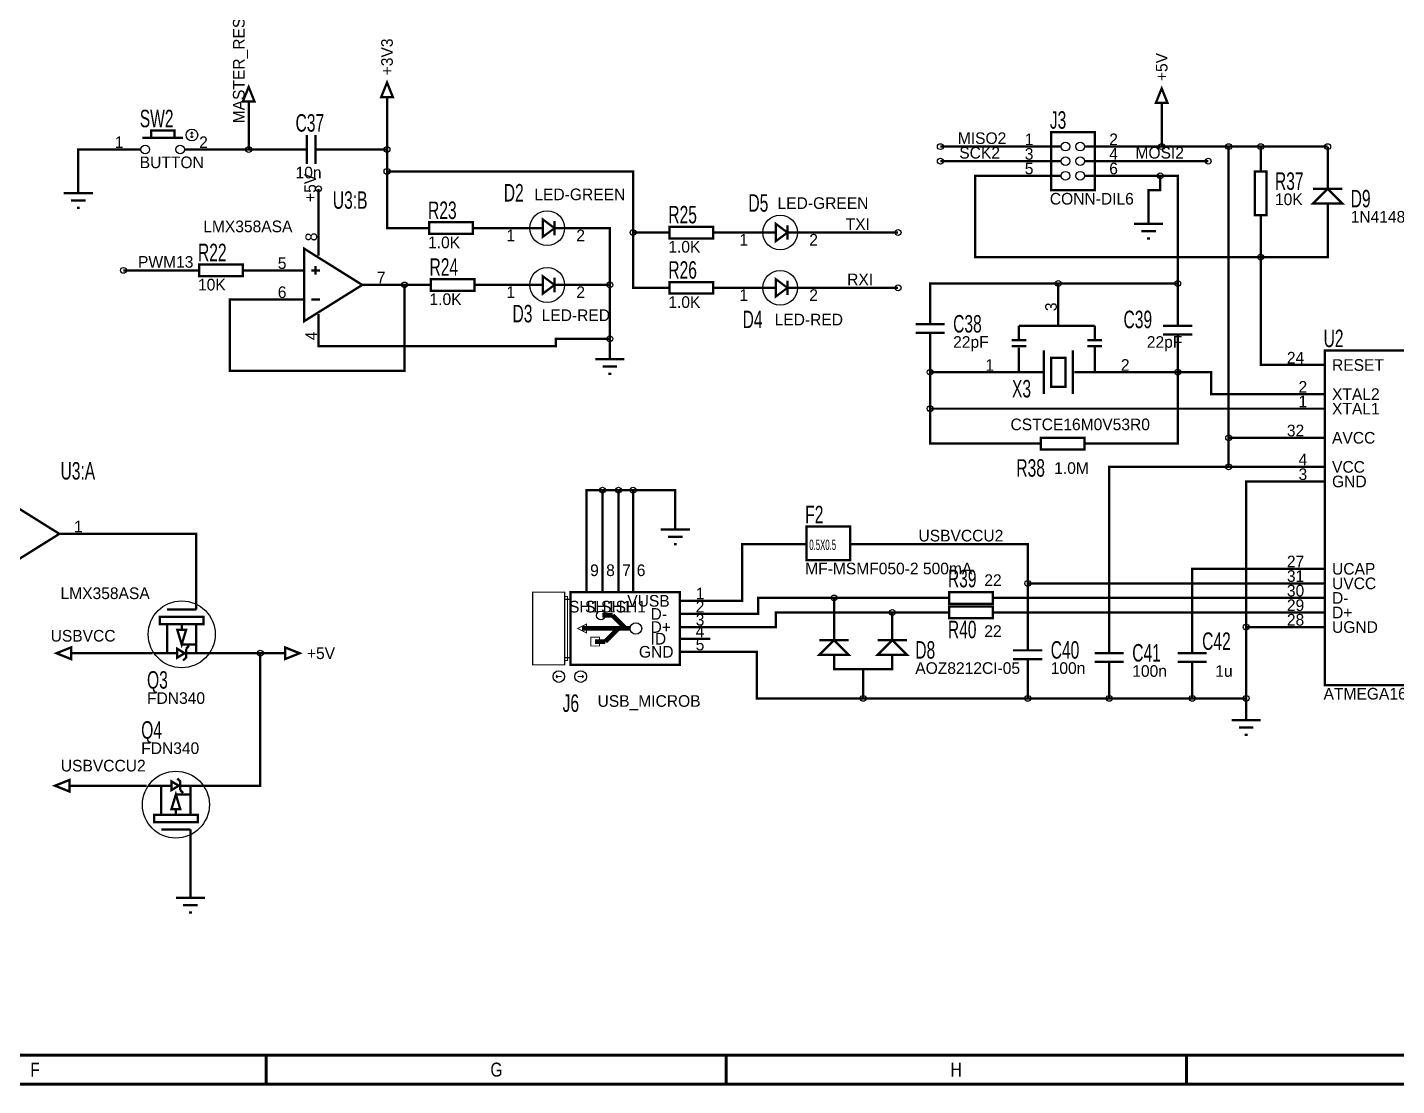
# Model space of a CAD drawing. Header units: inches. Extents: x -16 to 17.4, y -10.5 to 10.5.
# Drawn here: x 1.51 to 10.91, y -10.54 to -3.27 of the extents above; entities that cross this region are included whole.
import ezdxf

# ---------------------------------------------------------------- set-up
doc = ezdxf.new("R2010")
doc.units = ezdxf.units.IN
doc.layers.get('0').update_dxf_attribs({"linetype": 'CONTINUOUS'})

msp = doc.modelspace()

# ---------------------------------------------------------------- linework, layer by layer
for points, const_width in [([(-16.01, -10.53), (15.99, -10.53), (15.99, 10.47), (-16.01, 10.47), (-16.01, -10.53)], 0.02), ([(-15.81, -10.33), (15.79, -10.33), (15.79, 10.27), (-15.81, 10.27), (-15.81, -10.33)], 0.02), ([(2.99, -3.78), (3.07, -3.78), (3.03, -3.68), (2.99, -3.78)], 0.016), ([(3.94, -3.75), (4.02, -3.75), (3.98, -3.65), (3.94, -3.75)], 0.016), ([(3.98, -3.75), (3.98, -3.85)], 0.016), ([(9.26, -3.79), (9.34, -3.79), (9.3, -3.69), (9.26, -3.79)], 0.016), ([(3.03, -3.78), (3.03, -3.88)], 0.016), ([(3.98, -3.85), (3.98, -4.11)], 0.016), ([(9.3, -3.79), (9.3, -3.89)], 0.016), ([(3.03, -3.88), (3.03, -4.11)], 0.016), ([(9.3, -3.89), (9.3, -4.09)], 0.016), ([(2.3, -4.03), (2.58, -4.03)], 0.016), ([(2.36, -4.03), (2.52, -4.03), (2.52, -3.98), (2.36, -3.98), (2.36, -4.03)], 0.016), ([(2.63, -4), (2.64, -3.99), (2.65, -4)], 0.008), ([(2.64, -4.03), (2.63, -4.02)], 0.008), ([(2.64, -4.03), (2.64, -3.99)], 0.008), ([(2.64, -4.03), (2.65, -4.02)], 0.008), ([(3.43, -4.01), (3.43, -4.21)], 0.016), ([(3.49, -4.01), (3.49, -4.21)], 0.016), ([(8.54, -4.39), (8.84, -4.39), (8.84, -3.99), (8.54, -3.99), (8.54, -4.39)], 0.016), ([(2.19, -4.11), (1.86, -4.11), (1.86, -4.31)], 0.016), ([(2.19, -4.11), (2.29, -4.11)], 0.016), ([(2.69, -4.11), (2.59, -4.11)], 0.016), ([(2.69, -4.11), (3.03, -4.11)], 0.016), ([(3.26, -4.11), (3.03, -4.11)], 0.016), ([(3.26, -4.11), (3.36, -4.11)], 0.016), ([(3.43, -4.11), (3.36, -4.11)], 0.016), ([(3.49, -4.11), (3.56, -4.11)], 0.016), ([(3.66, -4.11), (3.56, -4.11)], 0.016), ([(3.66, -4.11), (3.98, -4.11)], 0.016), ([(3.98, -4.26), (3.98, -4.11)], 0.016), ([(8.34, -4.09), (7.78, -4.09)], 0.016), ([(8.34, -4.09), (8.54, -4.09)], 0.016), ([(8.61, -4.09), (8.54, -4.09)], 0.016), ([(8.77, -4.09), (8.84, -4.09)], 0.016), ([(9.04, -4.09), (8.84, -4.09)], 0.016), ([(9.04, -4.09), (9.3, -4.09)], 0.016), ([(9.3, -4.09), (9.76, -4.09), (9.76, -6.09)], 0.016), ([(9.98, -4.09), (9.76, -4.09)], 0.016), ([(9.98, -4.16), (9.98, -4.09)], 0.016), ([(9.98, -4.09), (10.44, -4.09)], 0.016), ([(10.44, -4.28), (10.44, -4.09)], 0.016), ([(8.34, -4.19), (7.78, -4.19)], 0.016), ([(8.34, -4.19), (8.54, -4.19)], 0.016), ([(8.61, -4.19), (8.54, -4.19)], 0.016), ([(8.77, -4.19), (8.84, -4.19)], 0.016), ([(9.04, -4.19), (8.84, -4.19)], 0.016), ([(9.04, -4.19), (9.62, -4.19)], 0.016), ([(9.98, -4.16), (9.98, -4.26)], 0.016), ([(1.86, -4.31), (1.86, -4.41)], 0.016), ([(4.17, -4.65), (3.98, -4.65), (3.98, -4.26)], 0.016), ([(3.98, -4.26), (5.67, -4.26), (5.67, -4.68)], 0.016), ([(8.34, -4.29), (8.02, -4.29), (8.02, -4.85), (9.98, -4.85)], 0.016), ([(8.34, -4.29), (8.54, -4.29)], 0.016), ([(8.61, -4.29), (8.54, -4.29)], 0.016), ([(8.77, -4.29), (8.84, -4.29)], 0.016), ([(9.04, -4.29), (8.84, -4.29)], 0.016), ([(9.04, -4.29), (9.29, -4.29)], 0.016), ([(9.21, -4.52), (9.21, -4.39), (9.29, -4.39), (9.29, -4.29)], 0.016), ([(9.41, -5.03), (9.41, -4.29), (9.29, -4.29)], 0.016), ([(9.94, -4.56), (10.02, -4.56), (10.02, -4.26), (9.94, -4.26), (9.94, -4.56)], 0.016), ([(10.44, -4.28), (10.44, -4.38)], 0.016), ([(1.76, -4.41), (1.96, -4.41)], 0.016), ([(3.51, -4.64), (3.51, -4.38)], 0.016), ([(10.34, -4.48), (10.54, -4.48), (10.44, -4.38), (10.34, -4.48)], 0.016), ([(10.34, -4.38), (10.54, -4.38)], 0.016), ([(1.81, -4.46), (1.91, -4.46)], 0.016), ([(1.85, -4.51), (1.87, -4.51)], 0.016), ([(9.21, -4.52), (9.21, -4.62)], 0.016), ([(10.44, -4.58), (10.44, -4.48)], 0.016), ([(4.27, -4.69), (4.57, -4.69), (4.57, -4.61), (4.27, -4.61), (4.27, -4.69)], 0.016), ([(5.13, -4.65), (5.05, -4.71), (5.05, -4.59), (5.13, -4.65)], 0.015), ([(5.13, -4.6), (5.13, -4.7)], 0.015), ([(6.73, -4.68), (6.65, -4.74), (6.65, -4.62), (6.73, -4.68)], 0.015), ([(9.98, -4.66), (9.98, -4.56)], 0.016), ([(10.44, -4.58), (10.44, -4.85), (9.98, -4.85)], 0.016), ([(3.51, -4.64), (3.51, -4.84)], 0.016), ([(4.17, -4.65), (4.27, -4.65)], 0.016), ([(4.67, -4.65), (4.57, -4.65)], 0.016), ([(4.67, -4.65), (4.88, -4.65)], 0.016), ([(4.88, -4.65), (4.98, -4.65)], 0.016), ([(4.98, -4.65), (5.05, -4.65)], 0.016), ([(5.13, -4.65), (5.18, -4.65)], 0.016), ([(5.28, -4.65), (5.18, -4.65)], 0.016), ([(5.28, -4.65), (5.51, -4.65), (5.51, -5.04)], 0.016), ([(5.82, -5.06), (5.67, -5.06), (5.67, -4.68)], 0.016), ([(5.82, -4.68), (5.67, -4.68)], 0.016), ([(5.82, -4.68), (5.92, -4.68)], 0.016), ([(5.92, -4.72), (6.22, -4.72), (6.22, -4.64), (5.92, -4.64), (5.92, -4.72)], 0.016), ([(6.32, -4.68), (6.22, -4.68)], 0.016), ([(6.48, -4.68), (6.32, -4.68)], 0.016), ([(6.48, -4.68), (6.58, -4.68)], 0.016), ([(6.58, -4.68), (6.65, -4.68)], 0.016), ([(6.73, -4.68), (6.78, -4.68)], 0.016), ([(6.73, -4.63), (6.73, -4.73)], 0.015), ([(6.88, -4.68), (6.78, -4.68)], 0.016), ([(6.88, -4.68), (7.49, -4.68)], 0.016), ([(9.11, -4.62), (9.31, -4.62)], 0.016), ([(9.16, -4.67), (9.26, -4.67)], 0.016), ([(9.98, -4.66), (9.98, -4.85)], 0.016), ([(3.41, -4.79), (3.41, -5.29), (3.81, -5.04), (3.41, -4.79)], 0.016), ([(9.2, -4.72), (9.22, -4.72)], 0.016), ([(10.22, -5.59), (9.98, -5.59), (9.98, -4.85)], 0.016), ([(2.59, -4.94), (2.17, -4.94)], 0.016), ([(2.59, -4.94), (2.69, -4.94)], 0.016), ([(2.69, -4.98), (2.99, -4.98), (2.99, -4.9), (2.69, -4.9), (2.69, -4.98)], 0.016), ([(3.09, -4.94), (2.99, -4.94)], 0.016), ([(3.09, -4.94), (3.21, -4.94)], 0.016), ([(3.21, -4.94), (3.41, -4.94)], 0.016), ([(3.46, -4.94), (3.52, -4.94)], 0.016), ([(3.49, -4.91), (3.49, -4.97)], 0.016), ([(5.13, -5.04), (5.05, -5.1), (5.05, -4.98), (5.13, -5.04)], 0.015), ([(5.13, -4.99), (5.13, -5.09)], 0.015), ([(3.21, -5.14), (2.9, -5.14), (2.9, -5.63), (4.1, -5.63), (4.1, -5.04)], 0.016), ([(4.01, -5.04), (3.81, -5.04)], 0.016), ([(4.01, -5.04), (4.1, -5.04)], 0.016), ([(4.18, -5.04), (4.1, -5.04)], 0.016), ([(4.18, -5.04), (4.28, -5.04)], 0.016), ([(4.28, -5.08), (4.58, -5.08), (4.58, -5), (4.28, -5), (4.28, -5.08)], 0.016), ([(4.68, -5.04), (4.58, -5.04)], 0.016), ([(4.68, -5.04), (4.88, -5.04)], 0.016), ([(4.88, -5.04), (4.98, -5.04)], 0.016), ([(4.98, -5.04), (5.05, -5.04)], 0.016), ([(5.13, -5.04), (5.18, -5.04)], 0.016), ([(5.28, -5.04), (5.18, -5.04)], 0.016), ([(5.28, -5.04), (5.51, -5.04)], 0.016), ([(5.51, -5.04), (5.51, -5.41)], 0.016), ([(5.82, -5.06), (5.92, -5.06)], 0.016), ([(5.92, -5.1), (6.22, -5.1), (6.22, -5.02), (5.92, -5.02), (5.92, -5.1)], 0.016), ([(6.32, -5.06), (6.22, -5.06)], 0.016), ([(6.48, -5.06), (6.32, -5.06)], 0.016), ([(6.48, -5.06), (6.58, -5.06)], 0.016), ([(6.58, -5.06), (6.65, -5.06)], 0.016), ([(6.73, -5.06), (6.65, -5.12), (6.65, -5), (6.73, -5.06)], 0.015), ([(6.73, -5.06), (6.78, -5.06)], 0.016), ([(6.73, -5.01), (6.73, -5.11)], 0.015), ([(6.88, -5.06), (6.78, -5.06)], 0.016), ([(6.88, -5.06), (7.49, -5.06)], 0.016), ([(7.71, -5.14), (7.71, -5.03), (8.59, -5.03)], 0.016), ([(9.41, -5.03), (8.59, -5.03)], 0.016), ([(8.59, -5.22), (8.59, -5.03)], 0.016), ([(9.41, -5.15), (9.41, -5.03)], 0.016), ([(3.21, -5.14), (3.41, -5.14)], 0.016), ([(3.46, -5.14), (3.52, -5.14)], 0.016), ([(7.71, -5.14), (7.71, -5.24)], 0.016), ([(9.41, -5.15), (9.41, -5.25)], 0.016), ([(3.51, -5.44), (3.51, -5.24)], 0.016), ([(7.71, -5.31), (7.71, -5.24)], 0.016), ([(8.59, -5.22), (8.59, -5.32)], 0.016), ([(9.41, -5.32), (9.41, -5.25)], 0.016), ([(7.81, -5.31), (7.61, -5.31)], 0.016), ([(8.32, -5.42), (8.32, -5.32)], 0.016), ([(8.32, -5.32), (8.84, -5.32)], 0.016), ([(8.84, -5.42), (8.84, -5.32)], 0.016), ([(9.51, -5.32), (9.31, -5.32)], 0.016), ([(3.51, -5.44), (3.51, -5.46), (5.14, -5.46), (5.14, -5.41), (5.51, -5.41)], 0.016), ([(5.51, -5.45), (5.51, -5.41)], 0.016), ([(5.51, -5.45), (5.51, -5.55)], 0.016), ([(7.81, -5.37), (7.61, -5.37)], 0.016), ([(7.71, -5.37), (7.71, -5.44)], 0.016), ([(7.71, -5.54), (7.71, -5.44)], 0.016), ([(8.27, -5.42), (8.37, -5.42)], 0.016), ([(8.27, -5.46), (8.37, -5.46)], 0.016), ([(8.79, -5.42), (8.89, -5.42)], 0.016), ([(8.79, -5.46), (8.89, -5.46)], 0.016), ([(8.84, -5.46), (8.84, -5.64)], 0.016), ([(9.51, -5.38), (9.31, -5.38)], 0.016), ([(9.41, -5.38), (9.41, -5.45)], 0.016), ([(9.41, -5.55), (9.41, -5.45)], 0.016), ([(5.41, -5.55), (5.61, -5.55)], 0.016), ([(7.71, -5.54), (7.71, -5.64)], 0.016), ([(8.32, -5.47), (8.32, -5.64)], 0.016), ([(8.49, -5.49), (8.49, -5.79)], 0.016), ([(8.54, -5.74), (8.64, -5.74), (8.64, -5.54), (8.54, -5.54), (8.54, -5.74)], 0.016), ([(8.69, -5.49), (8.69, -5.79)], 0.016), ([(9.41, -5.55), (9.41, -5.64)], 0.016), ([(10.42, -7.79), (12.22, -7.79), (12.22, -5.49), (10.42, -5.49), (10.42, -7.79)], 0.016), ([(5.46, -5.6), (5.56, -5.6)], 0.016), ([(8.17, -5.64), (7.71, -5.64)], 0.016), ([(7.71, -5.64), (7.71, -5.89)], 0.016), ([(8.17, -5.64), (8.27, -5.64)], 0.016), ([(8.49, -5.64), (8.27, -5.64)], 0.016), ([(8.92, -5.64), (8.7, -5.64)], 0.016), ([(8.87, -6.13), (9.41, -6.13), (9.41, -5.64)], 0.016), ([(9.02, -5.64), (8.92, -5.64)], 0.016), ([(9.02, -5.64), (9.41, -5.64)], 0.016), ([(10.22, -5.79), (9.64, -5.79), (9.64, -5.64), (9.41, -5.64)], 0.016), ([(10.22, -5.59), (10.42, -5.59)], 0.016), ([(5.5, -5.65), (5.52, -5.65)], 0.016), ([(10.22, -5.79), (10.42, -5.79)], 0.016), ([(10.22, -5.89), (7.71, -5.89)], 0.016), ([(8.37, -6.13), (7.71, -6.13), (7.71, -5.89)], 0.016), ([(10.22, -5.89), (10.42, -5.89)], 0.016), ([(8.47, -6.17), (8.77, -6.17), (8.77, -6.09), (8.47, -6.09), (8.47, -6.17)], 0.016), ([(10.22, -6.09), (9.76, -6.09)], 0.016), ([(9.76, -6.09), (9.76, -6.29)], 0.016), ([(10.22, -6.09), (10.42, -6.09)], 0.016), ([(8.37, -6.13), (8.47, -6.13)], 0.016), ([(8.87, -6.13), (8.77, -6.13)], 0.016), ([(8.94, -7.4), (8.94, -6.29), (9.76, -6.29)], 0.016), ([(10.22, -6.29), (9.76, -6.29)], 0.016), ([(10.22, -6.29), (10.42, -6.29)], 0.016), ([(10.22, -6.39), (9.88, -6.39), (9.88, -7.39)], 0.016), ([(10.22, -6.39), (10.42, -6.39)], 0.016), ([(5.35, -6.95), (5.35, -6.45), (5.46, -6.45), (5.57, -6.45)], 0.016), ([(5.46, -6.95), (5.46, -6.45)], 0.016), ([(5.57, -6.95), (5.57, -6.45), (5.67, -6.45)], 0.016), ([(5.96, -6.62), (5.96, -6.45), (5.67, -6.45)], 0.016), ([(5.67, -6.95), (5.67, -6.45)], 0.016), ([(1.33, -6.5), (1.33, -7), (1.73, -6.75), (1.33, -6.5)], 0.016), ([(5.96, -6.62), (5.96, -6.72)], 0.016), ([(1.93, -6.75), (1.73, -6.75)], 0.016), ([(2.67, -7.07), (2.67, -6.75), (1.93, -6.75)], 0.016), ([(6.06, -6.72), (5.86, -6.72)], 0.016), ([(6.01, -6.77), (5.91, -6.77)], 0.016), ([(6.86, -6.93), (7.16, -6.93), (7.16, -6.7), (6.86, -6.7), (6.86, -6.93)], 0.016), ([(5.97, -6.82), (5.95, -6.82)], 0.016), ([(6.2, -7.21), (6.42, -7.21), (6.42, -6.82), (6.76, -6.82)], 0.016), ([(6.76, -6.82), (6.86, -6.82)], 0.016), ([(7.26, -6.82), (7.16, -6.82)], 0.016), ([(7.26, -6.82), (8.38, -6.82), (8.38, -7.09)], 0.016), ([(5.35, -6.95), (5.35, -7.15)], 0.016), ([(5.46, -6.95), (5.46, -7.15)], 0.016), ([(5.57, -6.95), (5.57, -7.15)], 0.016), ([(5.67, -6.95), (5.67, -7.15)], 0.016), ([(10.22, -6.99), (9.51, -6.99), (9.51, -7.4)], 0.016), ([(10.22, -6.99), (10.42, -6.99)], 0.016), ([(2.67, -7.07), (2.67, -7.17)], 0.016), ([(4.98, -7.65), (5.2, -7.65), (5.2, -7.15), (4.98, -7.15), (4.98, -7.65)], 0.008), ([(5.24, -7.65), (5.99, -7.65), (5.99, -7.15), (5.24, -7.15), (5.24, -7.65)], 0.016), ([(7.84, -7.23), (8.14, -7.23), (8.14, -7.15), (7.84, -7.15), (7.84, -7.23)], 0.016), ([(10.22, -7.09), (8.38, -7.09)], 0.016), ([(8.38, -7.38), (8.38, -7.09)], 0.016), ([(10.22, -7.09), (10.42, -7.09)], 0.016), ([(2.67, -7.17), (2.67, -7.27)], 0.016), ([(5.2, -7.62), (5.22, -7.62), (5.22, -7.18), (5.2, -7.18), (5.2, -7.62)], 0.008), ([(5.2, -7.6), (5.24, -7.6), (5.24, -7.2), (5.2, -7.2), (5.2, -7.6)], 0.008), ([(6.2, -7.21), (6, -7.21)], 0.016), ([(6.2, -7.3), (6.53, -7.3), (6.53, -7.19), (7.05, -7.19)], 0.016), ([(7.74, -7.19), (7.05, -7.19)], 0.016), ([(7.05, -7.38), (7.05, -7.19)], 0.016), ([(7.74, -7.19), (7.84, -7.19)], 0.016), ([(8.24, -7.19), (8.14, -7.19)], 0.016), ([(10.22, -7.19), (8.24, -7.19)], 0.016), ([(10.22, -7.19), (10.42, -7.19)], 0.016), ([(2.42, -7.37), (2.72, -7.37), (2.72, -7.32), (2.42, -7.32), (2.42, -7.37)], 0.016), ([(2.47, -7.27), (2.67, -7.27)], 0.016), ([(5.529, -7.31), (5.459, -7.31)], 0.032), ([(5.619, -7.4), (5.529, -7.31)], 0.032), ([(6.2, -7.3), (6, -7.3)], 0.016), ([(6.2, -7.39), (6.65, -7.39), (6.65, -7.29), (7.45, -7.29)], 0.016), ([(7.74, -7.29), (7.45, -7.29)], 0.016), ([(7.45, -7.38), (7.45, -7.29)], 0.016), ([(7.74, -7.29), (7.84, -7.29)], 0.016), ([(7.84, -7.33), (8.14, -7.33), (8.14, -7.25), (7.84, -7.25), (7.84, -7.33)], 0.016), ([(8.24, -7.29), (8.14, -7.29)], 0.016), ([(10.22, -7.29), (8.24, -7.29)], 0.016), ([(10.22, -7.29), (10.42, -7.29)], 0.016), ([(2.47, -7.37), (2.47, -7.47)], 0.016), ([(2.57, -7.51), (2.54, -7.41), (2.6, -7.41), (2.57, -7.51)], 0.016), ([(2.57, -7.37), (2.57, -7.41)], 0.016), ([(2.67, -7.37), (2.67, -7.47)], 0.016), ([(5.35, -7.37), (5.35, -7.43), (5.29, -7.4), (5.35, -7.37)], 0.006), ([(5.649, -7.4), (5.319, -7.4)], 0.032), ([(5.569, -7.4), (5.479, -7.49)], 0.032), ([(6.2, -7.39), (6, -7.39)], 0.016), ([(7.05, -7.38), (7.05, -7.48)], 0.016), ([(7.45, -7.38), (7.45, -7.48)], 0.016), ([(8.38, -7.38), (8.38, -7.48)], 0.016), ([(8.94, -7.4), (8.94, -7.5)], 0.016), ([(9.51, -7.4), (9.51, -7.5)], 0.016), ([(10.22, -7.39), (9.88, -7.39)], 0.016), ([(9.88, -7.39), (9.88, -7.88)], 0.016), ([(10.22, -7.39), (10.42, -7.39)], 0.016), ([(1.81, -7.61), (1.81, -7.53), (1.71, -7.57), (1.81, -7.61)], 0.016), ([(2.47, -7.57), (2.47, -7.47)], 0.016), ([(2.57, -7.51), (2.67, -7.51)], 0.016), ([(2.62, -7.52), (2.6, -7.54)], 0.016), ([(2.67, -7.47), (2.67, -7.57)], 0.016), ([(3.28, -7.53), (3.28, -7.61), (3.38, -7.57), (3.28, -7.53)], 0.016), ([(5.38, -7.52), (5.44, -7.52), (5.44, -7.46), (5.38, -7.46), (5.38, -7.52)], 0.006), ([(5.479, -7.49), (5.409, -7.49)], 0.032), ([(6.2, -7.47), (6, -7.47)], 0.016), ([(7.15, -7.58), (6.95, -7.58), (7.05, -7.48), (7.15, -7.58)], 0.016), ([(7.15, -7.48), (6.95, -7.48)], 0.016), ([(7.55, -7.58), (7.35, -7.58), (7.45, -7.48), (7.55, -7.58)], 0.016), ([(7.55, -7.48), (7.35, -7.48)], 0.016), ([(8.38, -7.55), (8.38, -7.48)], 0.016), ([(8.94, -7.57), (8.94, -7.5)], 0.016), ([(9.51, -7.57), (9.51, -7.5)], 0.016), ([(1.81, -7.57), (1.91, -7.57)], 0.016), ([(2.27, -7.57), (1.91, -7.57)], 0.016), ([(2.27, -7.57), (2.37, -7.57)], 0.016), ([(2.47, -7.57), (2.38, -7.57)], 0.016), ([(2.47, -7.57), (2.54, -7.57)], 0.016), ([(2.54, -7.54), (2.54, -7.6), (2.59, -7.57), (2.54, -7.54)], 0.016), ([(2.6, -7.54), (2.6, -7.6), (2.58, -7.62)], 0.016), ([(2.6, -7.57), (2.67, -7.57)], 0.016), ([(2.67, -7.57), (2.77, -7.57)], 0.016), ([(2.87, -7.57), (2.77, -7.57)], 0.016), ([(2.83, -8.48), (3.11, -8.48), (3.11, -7.57)], 0.016), ([(2.87, -7.57), (3.11, -7.57)], 0.016), ([(3.18, -7.57), (3.11, -7.57)], 0.016), ([(3.28, -7.57), (3.18, -7.57)], 0.016), ([(6.2, -7.56), (6, -7.56)], 0.016), ([(6.2, -7.56), (6.52, -7.56), (6.52, -7.88), (7.25, -7.88)], 0.016), ([(7.05, -7.58), (7.05, -7.68), (7.45, -7.68), (7.45, -7.58)], 0.016), ([(8.48, -7.55), (8.28, -7.55)], 0.016), ([(8.48, -7.61), (8.28, -7.61)], 0.016), ([(8.38, -7.61), (8.38, -7.68)], 0.016), ([(9.04, -7.57), (8.84, -7.57)], 0.016), ([(9.61, -7.57), (9.41, -7.57)], 0.016), ([(7.25, -7.78), (7.25, -7.68)], 0.016), ([(8.38, -7.78), (8.38, -7.68)], 0.016), ([(9.04, -7.63), (8.84, -7.63)], 0.016), ([(8.94, -7.63), (8.94, -7.7)], 0.016), ([(8.94, -7.8), (8.94, -7.7)], 0.016), ([(9.61, -7.63), (9.41, -7.63)], 0.016), ([(9.51, -7.63), (9.51, -7.7)], 0.016), ([(9.51, -7.8), (9.51, -7.7)], 0.016), ([(5.14, -7.73), (5.15, -7.72)], 0.008), ([(5.14, -7.73), (5.15, -7.74)], 0.008), ([(5.14, -7.73), (5.18, -7.73)], 0.008), ([(5.33, -7.73), (5.29, -7.73)], 0.008), ([(5.33, -7.73), (5.32, -7.72)], 0.008), ([(5.33, -7.73), (5.32, -7.74)], 0.008), ([(7.25, -7.78), (7.25, -7.88), (8.38, -7.88)], 0.016), ([(8.38, -7.78), (8.38, -7.88)], 0.016), ([(8.94, -7.8), (8.94, -7.88)], 0.016), ([(9.51, -7.8), (9.51, -7.88)], 0.016), ([(8.94, -7.88), (8.38, -7.88)], 0.016), ([(9.51, -7.88), (8.94, -7.88)], 0.016), ([(9.88, -7.93), (9.88, -7.88), (9.51, -7.88)], 0.016), ([(9.88, -7.93), (9.88, -8.03)], 0.016), ([(9.78, -8.03), (9.98, -8.03)], 0.016), ([(9.83, -8.08), (9.93, -8.08)], 0.016), ([(9.87, -8.13), (9.89, -8.13)], 0.016), ([(1.8, -8.52), (1.8, -8.44), (1.7, -8.48), (1.8, -8.52)], 0.016), ([(2.5, -8.51), (2.5, -8.45), (2.55, -8.48), (2.5, -8.51)], 0.016), ([(2.56, -8.51), (2.56, -8.45), (2.54, -8.43)], 0.016), ([(1.8, -8.48), (1.9, -8.48)], 0.016), ([(2.23, -8.48), (1.9, -8.48)], 0.016), ([(2.23, -8.48), (2.33, -8.48)], 0.016), ([(2.43, -8.48), (2.34, -8.48)], 0.016), ([(2.43, -8.48), (2.43, -8.58)], 0.016), ([(2.43, -8.48), (2.5, -8.48)], 0.016), ([(2.53, -8.54), (2.5, -8.64), (2.56, -8.64), (2.53, -8.54)], 0.016), ([(2.53, -8.54), (2.63, -8.54)], 0.016), ([(2.56, -8.48), (2.63, -8.48)], 0.016), ([(2.58, -8.53), (2.56, -8.51)], 0.016), ([(2.63, -8.58), (2.63, -8.48)], 0.016), ([(2.63, -8.48), (2.73, -8.48)], 0.016), ([(2.83, -8.48), (2.73, -8.48)], 0.016), ([(2.43, -8.68), (2.43, -8.58)], 0.016), ([(2.53, -8.68), (2.53, -8.64)], 0.016), ([(2.63, -8.68), (2.63, -8.58)], 0.016), ([(2.38, -8.73), (2.68, -8.73), (2.68, -8.68), (2.38, -8.68), (2.38, -8.73)], 0.016), ([(2.43, -8.78), (2.63, -8.78)], 0.016), ([(2.63, -8.88), (2.63, -8.78)], 0.016), ([(2.63, -8.98), (2.63, -8.88)], 0.016), ([(2.63, -8.98), (2.63, -9.15)], 0.016), ([(2.63, -9.15), (2.63, -9.25)], 0.016), ([(2.53, -9.25), (2.73, -9.25)], 0.016), ([(2.58, -9.3), (2.68, -9.3)], 0.016), ([(2.62, -9.35), (2.64, -9.35)], 0.016), ([(3.15, -10.53), (3.15, -10.33)], 0.02), ([(6.31, -10.53), (6.31, -10.33)], 0.02), ([(9.47, -10.53), (9.47, -10.33)], 0.02)]:
    msp.add_lwpolyline(points, dxfattribs=dict(const_width=const_width))
for centre, radius in [((5.449, -7.31), 0.03), ((5.689, -7.4), 0.04)]:
    msp.add_circle(centre, radius)
at = {"layer": '128'}
for centre, radius in [((2.32, -4.11), 0.03), ((2.56, -4.11), 0.03), ((8.64, -4.09), 0.03), ((8.74, -4.09), 0.03), ((8.64, -4.19), 0.03), ((8.74, -4.19), 0.03), ((8.64, -4.29), 0.03), ((8.74, -4.29), 0.03), ((5.08, -4.65), 0.12), ((6.68, -4.68), 0.12), ((5.08, -5.04), 0.12), ((6.68, -5.06), 0.12), ((2.57, -7.44), 0.23), ((2.53, -8.61), 0.23)]:
    msp.add_circle(centre, radius, dxfattribs=at)
at = {"layer": '16384'}
for centre in [(3.03, -4.11), (3.98, -4.11), (7.78, -4.09), (9.3, -4.09), (9.76, -4.09), (9.98, -4.09), (10.44, -4.09), (7.78, -4.19), (9.62, -4.19), (3.98, -4.26), (9.29, -4.29), (3.51, -4.38), (5.67, -4.68), (7.49, -4.68), (9.98, -4.85), (2.17, -4.94), (4.1, -5.04), (5.51, -5.04), (7.49, -5.06), (8.59, -5.03), (9.41, -5.03), (5.51, -5.41), (7.71, -5.64), (9.41, -5.64), (7.71, -5.89), (9.76, -6.09), (9.76, -6.29), (5.46, -6.45), (5.57, -6.45), (5.67, -6.45), (8.38, -7.09), (7.05, -7.19), (7.45, -7.29), (9.88, -7.39), (3.11, -7.57), (7.25, -7.88), (8.38, -7.88), (8.94, -7.88), (9.51, -7.88), (9.88, -7.88)]:
    msp.add_circle(centre, 0.02, dxfattribs=at)
at = {"layer": '255'}
for centre in [(2.64, -4.01), (5.16, -7.73), (5.31, -7.73)]:
    msp.add_circle(centre, 0.04, dxfattribs=at)

# ---------------------------------------------------------------- texts
for s, p in [('MASTER_RESET', (3.002, -3.93)), ('+3V3', (4.02, -3.6)), ('+5V', (9.34, -3.64)), ('+5V', (3.492, -4.47)), ('8', (3.5, -4.74)), ('3', (8.58, -5.22)), ('4', (3.5, -5.42))]:
    msp.add_text(s, height=0.08, rotation=90).set_placement(p)
at = {"width": 0.666667}
for s, p in [('SW2', (2.282, -3.957)), ('J3', (8.532, -3.967)), ('C37', (3.352, -3.987)), ('R37', (10.078, -4.387)), ('U3:B', (3.608, -4.517)), ('D2', (4.782, -4.467)), ('D5', (6.462, -4.537)), ('D9', (10.598, -4.507)), ('R23', (4.262, -4.587)), ('R25', (5.912, -4.617)), ('R22', (2.682, -4.877)), ('R24', (4.272, -4.977)), ('R26', (5.912, -4.997)), ('D3', (4.842, -5.297)), ('D4', (6.422, -5.337)), ('C38', (7.868, -5.367)), ('C39', (9.038, -5.337)), ('U2', (10.412, -5.467)), ('X3', (8.272, -5.813)), ('U3:A', (1.738, -6.377)), ('R38', (8.302, -6.357)), ('F2', (6.852, -6.677)), ('R39', (7.832, -7.117)), ('R40', (7.832, -7.467)), ('C42', (9.578, -7.547)), ('D8', (7.608, -7.607)), ('C40', (8.538, -7.607)), ('C41', (9.098, -7.627)), ('Q3', (2.332, -7.813)), ('J6', (5.186, -7.973)), ('Q4', (2.292, -8.157))]:
    msp.add_text(s, height=0.12, dxfattribs=at).set_placement(p)
for s, p in [('1', (2.11, -4.1)), ('2', (2.69, -4.1)), ('MISO2', (7.9, -4.072)), ('1', (8.36, -4.08)), ('2', (8.94, -4.08)), ('SCK2', (7.91, -4.172)), ('3', (8.36, -4.18)), ('4', (8.94, -4.18)), ('MOSI2', (9.12, -4.172)), ('BUTTON', (2.282, -4.238)), ('10n', (3.352, -4.308)), ('5', (8.36, -4.28)), ('6', (8.94, -4.28)), ('LED-GREEN', (4.992, -4.458)), ('CONN-DIL6', (8.532, -4.488)), ('10K', (10.078, -4.492)), ('LED-GREEN', (6.662, -4.518)), ('LMX358ASA', (2.718, -4.678)), ('TXI', (7.13, -4.662)), ('1N4148WS-7_1', (10.598, -4.612)), ('1', (4.8, -4.74)), ('2', (5.28, -4.74)), ('1', (6.4, -4.77)), ('2', (6.88, -4.77)), ('1.0K', (4.262, -4.788)), ('1.0K', (5.912, -4.818)), ('PWM13', (2.27, -4.922)), ('5', (3.23, -4.93)), ('7', (3.91, -5.03)), ('RXI', (7.14, -5.042)), ('10K', (2.682, -5.078)), ('6', (3.23, -5.13)), ('1', (4.8, -5.13)), ('2', (5.28, -5.13)), ('1', (6.4, -5.15)), ('2', (6.88, -5.15)), ('1.0K', (4.272, -5.178)), ('1.0K', (5.912, -5.198)), ('LED-RED', (5.042, -5.288)), ('LED-RED', (6.642, -5.318)), ('22pF', (7.868, -5.472)), ('22pF', (9.198, -5.472)), ('24', (10.16, -5.58)), ('1', (8.09, -5.63)), ('2', (9.02, -5.63)), ('RESET', (10.47, -5.63)), ('2', (10.24, -5.78)), ('1', (10.24, -5.88)), ('XTAL2', (10.47, -5.83)), ('XTAL1', (10.47, -5.93)), ('CSTCE16M0V53R0', (8.262, -6.038)), ('32', (10.16, -6.08)), ('AVCC', (10.47, -6.13)), ('4', (10.24, -6.28)), ('1.0M', (8.562, -6.338)), ('3', (10.24, -6.38)), ('VCC', (10.47, -6.33)), ('GND', (10.47, -6.43)), ('1', (1.83, -6.74)), ('USBVCCU2', (7.63, -6.802)), ('MF-MSMF050-2 500mA', (6.852, -7.028)), ('27', (10.16, -6.98)), ('UCAP', (10.47, -7.03)), ('9', (5.375, -7.04)), ('8', (5.485, -7.04)), ('7', (5.595, -7.04)), ('6', (5.695, -7.04)), ('22', (8.082, -7.108)), ('31', (10.16, -7.08)), ('UVCC', (10.47, -7.13)), ('LMX358ASA', (1.738, -7.198)), ('1', (6.1, -7.2)), ('30', (10.16, -7.18)), ('SH1', (5.23, -7.29)), ('SH1', (5.34, -7.29)), ('SH1', (5.45, -7.29)), ('SH1', (5.55, -7.29)), ('VUSB', (5.63, -7.25)), ('2', (6.1, -7.29)), ('29', (10.16, -7.28)), ('D-', (10.47, -7.23)), ('D-', (5.79, -7.34)), ('3', (6.1, -7.38)), ('28', (10.16, -7.38)), ('D+', (10.47, -7.33)), ('USBVCC', (1.67, -7.49)), ('D+', (5.79, -7.43)), ('4', (6.1, -7.46)), ('22', (8.082, -7.458)), ('UGND', (10.47, -7.43)), ('GND', (5.71, -7.6)), ('ID', (5.79, -7.51)), ('5', (6.1, -7.55)), ('+5V', (3.43, -7.61)), ('AOZ8212CI-05', (7.608, -7.712)), ('100n', (8.538, -7.712)), ('100n', (9.098, -7.732)), ('1u', (9.668, -7.732)), ('FDN340', (2.332, -7.918)), ('USB_MICROB', (5.426, -7.938)), ('ATMEGA16U2', (10.412, -7.888)), ('FDN340', (2.292, -8.262)), ('USBVCCU2', (1.74, -8.382))]:
    msp.add_text(s, height=0.08).set_placement(p)
at = {"layer": '128', "width": 0.555556}
msp.add_text('0.5X0.5', height=0.072, dxfattribs=at).set_placement((6.88, -6.861))
at = {"layer": '8388608', "width": 0.833333}
for s, p in [('F', (1.53, -10.478)), ('G', (4.69, -10.478)), ('H', (7.85, -10.478))]:
    msp.add_text(s, height=0.096, dxfattribs=at).set_placement(p)

doc.saveas('drawing.dxf')
